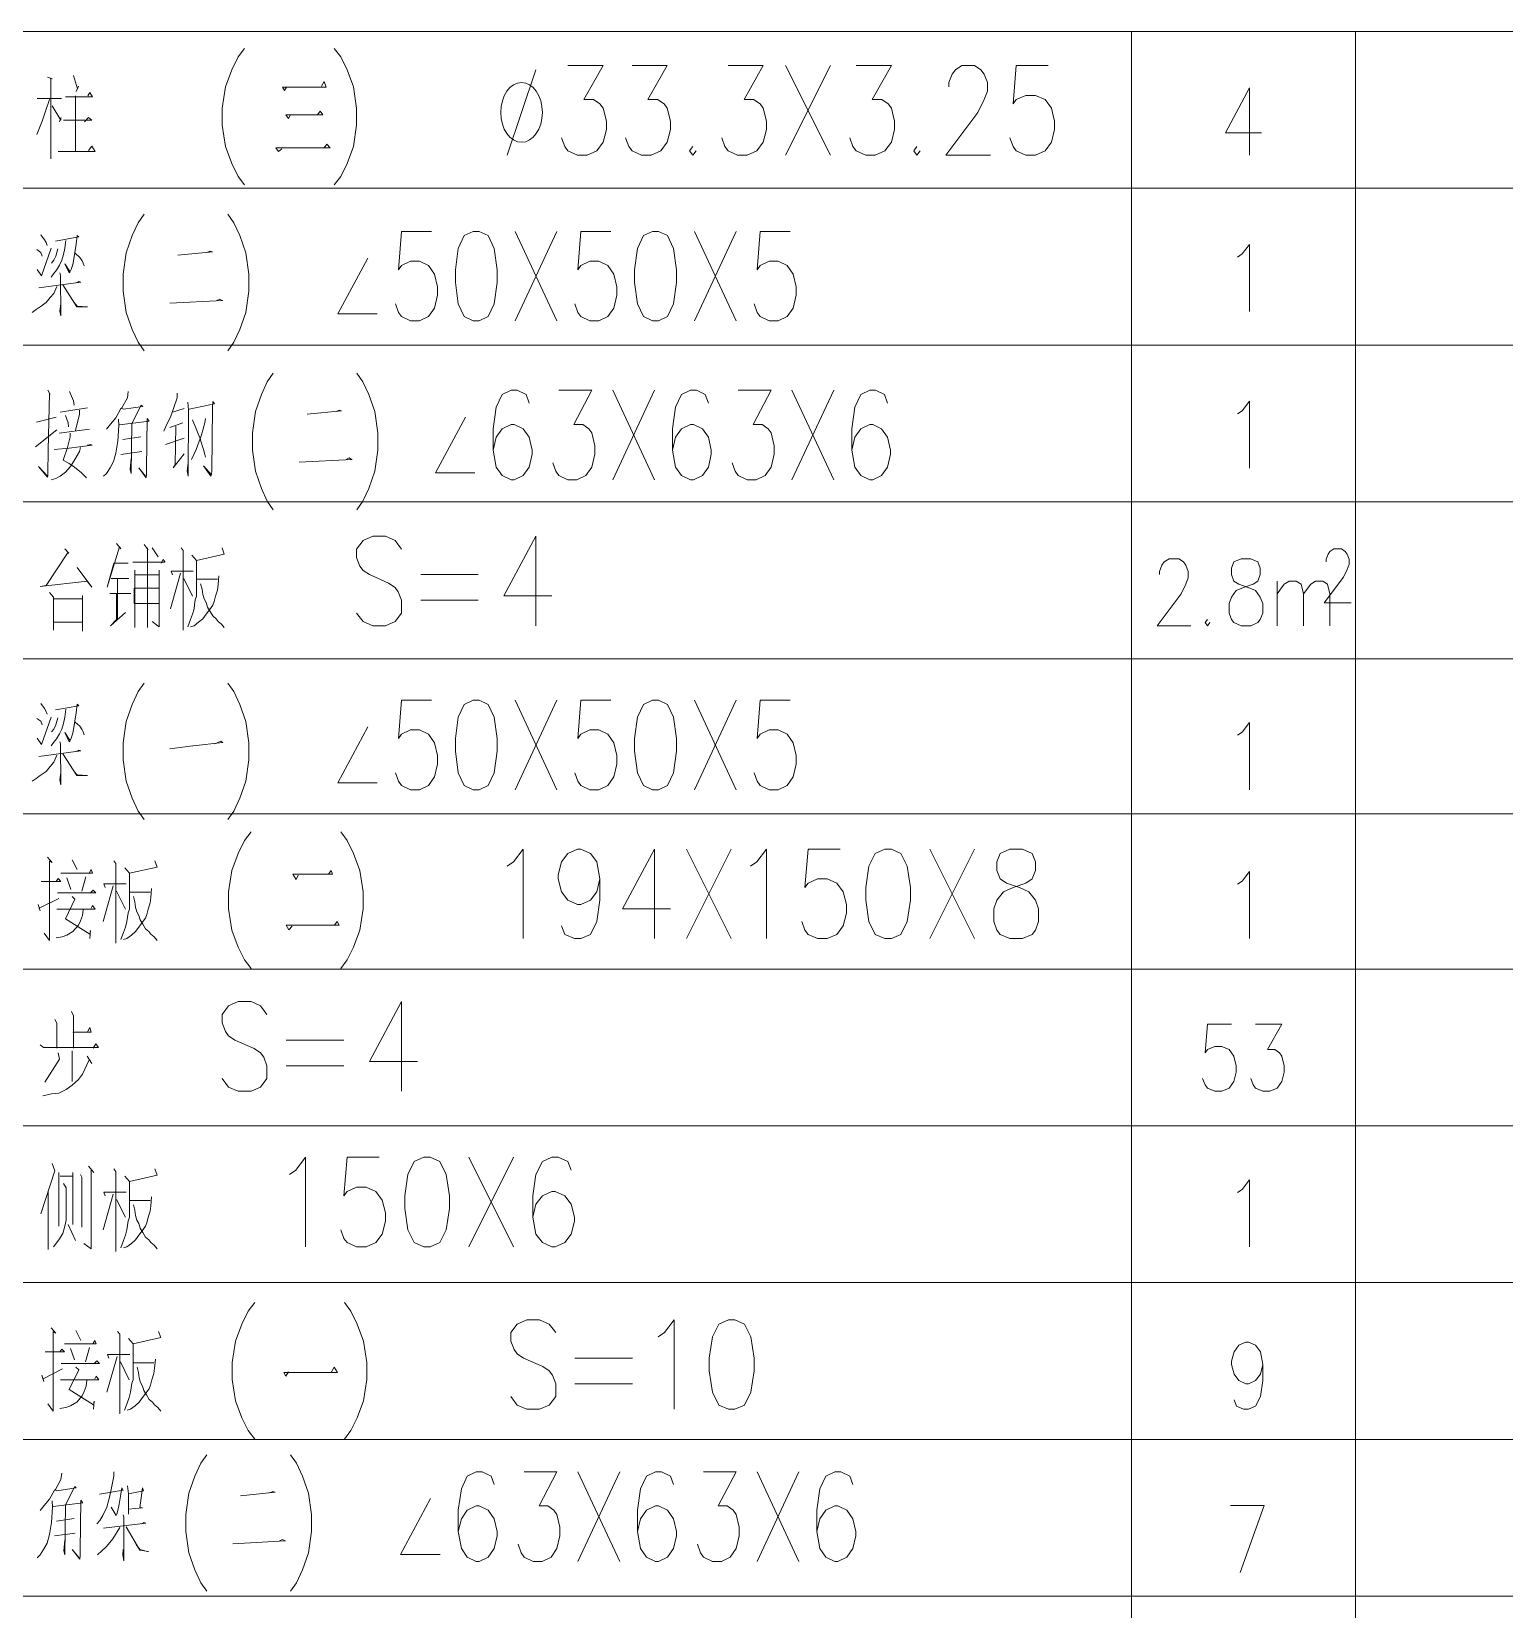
# Model space of a CAD drawing. Header units: millimetres. Extents: x 0 to 829, y 0 to 586.
# Drawn here: x 642.7 to 707.5, y 83.2 to 152.7 of the extents above; entities that cross this region are included whole.
import ezdxf

# ---------------------------------------------------------------- set-up
doc = ezdxf.new("R2010")
doc.units = ezdxf.units.MM

msp = doc.modelspace()

# ---------------------------------------------------------------- linework, layer by layer
at = {"color": 0, "lineweight": 0}
for points in [[(592.493806, 152.654), (769.958667, 152.654)], [(691.084611, 28.603222), (691.084611, 152.654)], [(700.94475, 28.603222), (700.94475, 152.654)], [(652.070917, 151.909639), (651.788694, 151.535694), (651.506472, 150.97125), (651.22425, 150.219833), (651.083139, 149.281444), (651.083139, 148.530028), (651.22425, 147.591639), (651.506472, 146.840222), (651.788694, 146.275778), (652.070917, 145.901833)], [(656.014972, 151.909639), (656.297194, 151.535694), (656.575889, 150.97125), (656.858111, 150.219833), (656.999222, 149.281444), (656.999222, 148.530028), (656.858111, 147.591639), (656.575889, 146.840222), (656.297194, 146.275778), (656.014972, 145.901833)], [(644.549694, 150.724306), (644.726083, 150.135167), (644.757833, 150.251583), (644.666111, 150.015222)], [(664.887333, 150.97125), (663.620861, 147.217694)], [(666.294917, 151.158222), (667.843611, 151.158222), (667.000472, 149.658917), (667.423806, 149.658917), (667.7025, 149.468417), (667.843611, 149.281444), (667.984722, 148.717), (667.984722, 148.343056), (667.843611, 147.778611), (667.564917, 147.404667), (667.141583, 147.217694), (666.71825, 147.217694), (666.294917, 147.404667), (666.153806, 147.591639), (666.012694, 147.969111)], [(669.113611, 151.158222), (670.662306, 151.158222), (669.815639, 149.658917), (670.238972, 149.658917), (670.521194, 149.468417), (670.662306, 149.281444), (670.803417, 148.717), (670.803417, 148.343056), (670.662306, 147.778611), (670.380083, 147.404667), (669.95675, 147.217694), (669.533417, 147.217694), (669.113611, 147.404667), (668.9725, 147.591639), (668.831389, 147.969111)], [(673.336361, 151.158222), (674.888583, 151.158222), (674.041917, 149.658917), (674.46525, 149.658917), (674.747472, 149.468417), (674.888583, 149.281444), (675.029694, 148.717), (675.029694, 148.343056), (674.888583, 147.778611), (674.606361, 147.404667), (674.183028, 147.217694), (673.759694, 147.217694), (673.336361, 147.404667), (673.198778, 147.591639), (673.057667, 147.969111)], [(675.872833, 147.217694), (677.844861, 151.158222)], [(675.872833, 151.158222), (677.844861, 147.217694)], [(678.970222, 151.158222), (680.522444, 151.158222), (679.675778, 149.658917), (680.099111, 149.658917), (680.381333, 149.468417), (680.522444, 149.281444), (680.663556, 148.717), (680.663556, 148.343056), (680.522444, 147.778611), (680.240222, 147.404667), (679.816889, 147.217694), (679.393556, 147.217694), (678.970222, 147.404667), (678.832639, 147.591639), (678.691528, 147.969111)], [(683.055389, 150.219833), (683.055389, 150.410333), (683.1965, 150.784278), (683.337611, 150.97125), (683.619833, 151.158222), (684.184278, 151.158222), (684.462972, 150.97125), (684.604083, 150.784278), (684.745194, 150.410333), (684.745194, 150.032861), (684.604083, 149.658917), (684.325389, 149.094472), (682.914278, 147.217694), (684.886306, 147.217694)], [(687.422778, 151.158222), (686.015194, 151.158222), (685.874083, 149.468417), (686.015194, 149.658917), (686.435, 149.845889), (686.858333, 149.845889), (687.281667, 149.658917), (687.563889, 149.281444), (687.705, 148.717), (687.705, 148.343056), (687.563889, 147.778611), (687.281667, 147.404667), (686.858333, 147.217694), (686.435, 147.217694), (686.015194, 147.404667), (685.874083, 147.591639), (685.732972, 147.969111)], [(643.396111, 150.646694), (643.60425, 150.569083), (643.544278, 150.607889), (643.544278, 147.058944), (643.544278, 149.70125), (642.951611, 149.70125), (644.017, 149.70125)], [(653.912417, 150.212778), (653.824222, 150.054028), (653.736028, 150.212778), (655.658667, 150.212778), (655.570472, 150.449139), (655.450528, 150.251583)], [(696.2775, 150.173972), (695.222694, 148.201944), (696.806667, 148.201944)], [(696.2775, 150.173972), (696.2775, 147.217694)], [(643.484306, 149.662444), (643.307917, 149.147389), (643.15975, 148.713472), (642.923389, 148.124333)], [(643.60425, 149.38375), (643.988778, 148.755806), (643.988778, 148.872222), (643.928806, 148.674667)], [(644.637889, 149.817667), (644.637889, 147.372917), (643.868833, 147.372917), (645.495139, 147.372917), (645.346972, 147.609278), (645.198806, 147.411722)], [(644.193389, 149.778861), (645.378722, 149.778861), (645.258778, 149.976417), (645.170583, 149.817667)], [(644.105194, 148.755806), (645.346972, 148.755806), (645.198806, 148.872222), (645.022417, 148.674667)], [(654.092333, 148.992167), (654.004139, 148.833417), (653.884194, 148.992167), (655.5105, 148.992167), (655.394083, 149.147389), (655.274139, 148.992167)], [(653.707806, 147.492861), (653.559639, 147.372917), (653.439694, 147.531667), (655.835056, 147.531667), (655.690417, 147.690417), (655.570472, 147.531667)], [(671.787667, 147.591639), (671.646556, 147.404667), (671.787667, 147.217694), (671.928778, 147.404667)], [(681.647806, 147.591639), (681.506694, 147.404667), (681.647806, 147.217694), (681.788917, 147.404667)], [(592.493806, 145.753667), (769.958667, 145.753667)], [(647.650611, 144.610667), (647.386028, 144.236722), (647.124972, 143.672278), (646.860389, 142.920861), (646.729861, 141.982472), (646.729861, 141.231056), (646.860389, 140.292667), (647.124972, 139.54125), (647.386028, 138.976806), (647.650611, 138.602861)], [(651.330083, 144.610667), (651.594667, 144.236722), (651.855722, 143.672278), (652.120306, 142.920861), (652.250833, 141.982472), (652.250833, 141.231056), (652.120306, 140.292667), (651.855722, 139.54125), (651.594667, 138.976806), (651.330083, 138.602861)], [(660.290639, 143.85925), (658.974778, 143.85925), (658.84425, 142.169444), (658.974778, 142.359944), (659.369889, 142.546917), (659.765, 142.546917), (660.160111, 142.359944), (660.421167, 141.982472), (660.555222, 141.418028), (660.555222, 141.044083), (660.421167, 140.479639), (660.160111, 140.105694), (659.765, 139.915194), (659.369889, 139.915194), (658.974778, 140.105694), (658.84425, 140.292667), (658.713722, 140.666611)], [(663.970111, 139.915194), (665.811611, 143.85925)], [(663.970111, 143.85925), (665.811611, 139.915194)], [(668.17875, 143.85925), (666.862889, 143.85925), (666.732361, 142.169444), (666.862889, 142.359944), (667.258, 142.546917), (667.653111, 142.546917), (668.048222, 142.359944), (668.309278, 141.982472), (668.439806, 141.418028), (668.439806, 141.044083), (668.309278, 140.479639), (668.048222, 140.105694), (667.653111, 139.915194), (667.258, 139.915194), (666.862889, 140.105694), (666.732361, 140.292667), (666.601833, 140.666611)], [(671.858222, 139.915194), (673.699722, 143.85925)], [(671.858222, 143.85925), (673.699722, 139.915194)], [(676.066861, 143.85925), (674.751, 143.85925), (674.620472, 142.169444), (674.751, 142.359944), (675.146111, 142.546917), (675.541222, 142.546917), (675.932806, 142.359944), (676.197389, 141.982472), (676.327917, 141.418028), (676.327917, 141.044083), (676.197389, 140.479639), (675.932806, 140.105694), (675.541222, 139.915194), (675.146111, 139.915194), (674.751, 140.105694), (674.620472, 140.292667), (674.486417, 140.666611)], [(642.948083, 142.183556), (643.142111, 141.904861), (643.554861, 143.114889)], [(643.099778, 143.704028), (643.272639, 143.488833), (643.339667, 143.365361), (643.382, 143.238361)], [(644.2075, 143.457083), (644.165167, 143.114889), (644.098139, 142.836194), (644.034639, 142.585722), (643.925278, 142.370528), (643.79475, 142.151806), (643.664222, 141.996583), (643.554861, 141.841361)], [(643.85825, 143.083139), (643.773583, 142.772694), (643.685389, 142.585722), (643.576028, 142.46225)], [(643.752417, 143.425333), (644.771944, 143.612306), (644.708444, 143.675806), (644.662583, 143.301861), (644.599083, 142.927917), (644.55675, 142.649222), (644.510889, 142.402278), (644.447389, 142.183556), (644.380361, 142.060083), (644.359194, 142.028333), (644.165167, 142.4305), (644.380361, 142.091833)], [(695.748333, 142.726833), (695.96, 142.867944), (696.2775, 143.28775), (696.2775, 140.331472)], [(642.926917, 143.054917), (643.099778, 142.927917), (643.163278, 142.772694)], [(644.62025, 142.899694), (644.817806, 142.712722), (644.923639, 142.5575), (644.9695, 142.46225), (645.011833, 142.338778)], [(649.135806, 142.804444), (650.656278, 142.959667), (650.546917, 142.991417), (650.416389, 142.927917)], [(657.496639, 142.680972), (656.170194, 140.229167), (657.909389, 140.229167)], [(643.946444, 142.028333), (643.967611, 141.936611), (643.988778, 140.133917), (643.946444, 140.352639), (643.988778, 140.663083)], [(643.815917, 141.439194), (643.685389, 141.12875), (643.512528, 140.941778), (643.339667, 140.723056), (643.078611, 140.539611), (642.902222, 140.412611), (642.729361, 140.289139)], [(643.011583, 141.375694), (644.860139, 141.626167), (644.771944, 141.654389), (644.662583, 141.594417)], [(644.076972, 141.499167), (644.687278, 140.539611), (645.163528, 140.539611), (644.708444, 140.567833), (644.577917, 140.723056)], [(648.786556, 140.694833), (651.111361, 140.818306)], [(650.850306, 140.818306), (650.980833, 140.878278), (651.090194, 140.818306)], [(592.493806, 138.853333), (769.958667, 138.853333)], [(653.333861, 137.618611), (653.069278, 137.241139), (652.808222, 136.676694), (652.543639, 135.925278), (652.413111, 134.986889), (652.413111, 134.235472), (652.543639, 133.297083), (652.808222, 132.545667), (653.069278, 131.98475), (653.333861, 131.607278)], [(657.013333, 137.618611), (657.277917, 137.241139), (657.538972, 136.676694), (657.803556, 135.925278), (657.934083, 134.986889), (657.934083, 134.235472), (657.803556, 133.297083), (657.538972, 132.545667), (657.277917, 131.98475), (657.013333, 131.607278)], [(643.41375, 136.867194), (643.523111, 136.680222), (643.480778, 136.740194), (643.434917, 134.224889), (643.41375, 133.201833), (643.41375, 133.106583), (643.392583, 133.046611), (643.001, 133.512278), (643.392583, 133.078361)], [(664.583944, 136.30275), (664.453417, 136.676694), (664.058306, 136.867194), (663.793722, 136.867194), (663.398611, 136.676694), (663.137556, 136.115778), (663.007028, 135.173861), (663.007028, 134.235472), (663.137556, 133.484056), (663.398611, 133.110111), (663.793722, 132.923139), (663.927778, 132.923139), (664.319361, 133.110111), (664.583944, 133.484056), (664.714472, 134.0485), (664.714472, 134.235472), (664.583944, 134.799917), (664.319361, 135.173861), (663.927778, 135.364361), (663.793722, 135.364361), (663.398611, 135.173861), (663.137556, 134.799917), (663.007028, 134.235472)], [(665.896278, 136.867194), (667.342667, 136.867194), (666.555972, 135.364361), (666.951083, 135.364361), (667.212139, 135.173861), (667.342667, 134.986889), (667.476722, 134.425972), (667.476722, 134.0485), (667.342667, 133.484056), (667.081611, 133.110111), (666.6865, 132.923139), (666.291389, 132.923139), (665.896278, 133.110111), (665.76575, 133.297083), (665.635222, 133.674556)], [(668.263417, 132.923139), (670.104917, 136.867194)], [(668.263417, 136.867194), (670.104917, 132.923139)], [(672.472056, 136.30275), (672.338, 136.676694), (671.946417, 136.867194), (671.681833, 136.867194), (671.286722, 136.676694), (671.025667, 136.115778), (670.891611, 135.173861), (670.891611, 134.235472), (671.025667, 133.484056), (671.286722, 133.110111), (671.681833, 132.923139), (671.812361, 132.923139), (672.207472, 133.110111), (672.472056, 133.484056), (672.602583, 134.0485), (672.602583, 134.235472), (672.472056, 134.799917), (672.207472, 135.173861), (671.812361, 135.364361), (671.681833, 135.364361), (671.286722, 135.173861), (671.025667, 134.799917), (670.891611, 134.235472)], [(673.784389, 136.867194), (675.230778, 136.867194), (674.444083, 135.364361), (674.835667, 135.364361), (675.10025, 135.173861), (675.230778, 134.986889), (675.361306, 134.425972), (675.361306, 134.0485), (675.230778, 133.484056), (674.969722, 133.110111), (674.574611, 132.923139), (674.1795, 132.923139), (673.784389, 133.110111), (673.653861, 133.297083), (673.523333, 133.674556)], [(676.151528, 132.923139), (677.993028, 136.867194)], [(676.151528, 136.867194), (677.993028, 132.923139)], [(680.356639, 136.30275), (680.226111, 136.676694), (679.831, 136.867194), (679.569944, 136.867194), (679.174833, 136.676694), (678.913778, 136.115778), (678.779722, 135.173861), (678.779722, 134.235472), (678.913778, 133.484056), (679.174833, 133.110111), (679.569944, 132.923139), (679.700472, 132.923139), (680.095583, 133.110111), (680.356639, 133.484056), (680.490694, 134.0485), (680.490694, 134.235472), (680.356639, 134.799917), (680.095583, 135.173861), (679.700472, 135.364361), (679.569944, 135.364361), (679.174833, 135.173861), (678.913778, 134.799917), (678.779722, 134.235472)], [(644.369778, 136.803694), (644.542639, 136.401528), (644.567333, 136.214556)], [(646.955639, 136.803694), (646.913306, 136.525), (646.673417, 136.091083), (646.631083, 136.059333), (646.412361, 135.653639), (646.176, 135.374944), (645.999611, 135.156222)], [(646.673417, 136.059333), (646.740444, 136.027583), (647.587111, 136.151056), (647.523611, 136.214556), (647.110861, 135.406694), (647.086167, 133.201833), (647.043833, 133.388806), (647.086167, 133.854472)], [(649.107583, 136.740194), (649.107583, 136.525), (648.804194, 135.685389), (648.6525, 135.374944), (648.521972, 135.0645)], [(649.566194, 136.338028), (649.608528, 135.995833), (649.587361, 133.078361), (649.545028, 133.325306), (649.587361, 133.6675)], [(649.629694, 136.027583), (650.740944, 136.274528), (650.673917, 136.369778), (650.65275, 136.091083), (650.631583, 133.325306), (650.610417, 133.170083), (650.585722, 133.078361), (650.261167, 133.544028), (650.610417, 133.138333)], [(695.748333, 135.822972), (695.96, 135.964083), (696.2775, 136.387417), (696.2775, 133.431139)], [(642.912806, 135.466667), (643.784167, 135.685389)], [(643.957028, 135.904111), (645.152944, 136.091083)], [(644.196917, 135.748889), (644.306278, 135.438444), (644.327444, 135.251472)], [(644.803694, 135.995833), (644.803694, 135.808861), (644.630833, 135.09625)], [(646.521722, 135.593667), (646.542889, 135.311444), (646.500556, 134.630583), (646.412361, 134.101417), (646.306528, 133.731), (646.151306, 133.448778), (645.999611, 133.201833), (645.869083, 133.078361)], [(646.564056, 135.343194), (647.869333, 135.498417), (647.784667, 135.621889), (647.759972, 133.420556), (647.759972, 133.170083), (647.738806, 133.014861), (647.41425, 133.448778), (647.717639, 133.078361)], [(649.347472, 135.438444), (648.783028, 135.219722)], [(648.892389, 135.904111), (649.4145, 136.059333)], [(650.349361, 135.621889), (650.324667, 135.438444), (650.172972, 134.909278), (649.936611, 134.256639), (649.739056, 133.822722)], [(649.781389, 135.561917), (650.130639, 134.690556), (650.130639, 134.662333), (650.261167, 134.256639), (650.324667, 134.041444), (650.349361, 133.914444)], [(654.819056, 135.808861), (656.339528, 135.964083), (656.230167, 135.995833), (656.099639, 135.935861)], [(661.789944, 135.685389), (660.4635, 133.233583), (662.202694, 133.233583)], [(642.870472, 134.380111), (643.805333, 135.128)], [(643.914694, 134.972778), (645.241139, 135.156222)], [(644.390944, 134.972778), (644.390944, 134.817556), (644.285111, 134.351889), (644.087556, 133.790972), (644.348611, 133.63575), (644.5885, 133.480528), (644.891889, 133.233583), (645.110611, 133.014861)], [(647.498917, 134.817556), (646.719278, 134.690556)], [(649.4145, 134.754056), (648.589, 134.475361)], [(649.044083, 135.283222), (649.022917, 133.575778), (648.934722, 133.448778), (649.4145, 134.069667)], [(644.849556, 134.351889), (644.803694, 134.164917), (644.609667, 133.822722), (644.412111, 133.512278), (644.196917, 133.265333), (643.957028, 133.078361), (643.763, 132.983111), (643.565444, 132.923139)], [(643.695972, 134.256639), (644.348611, 134.320139), (644.803694, 134.380111), (645.371667, 134.443611), (645.304639, 134.475361), (645.152944, 134.443611)], [(646.631083, 134.041444), (647.544778, 134.164917)], [(654.469806, 133.69925), (656.798139, 133.822722)], [(656.537083, 133.822722), (656.667611, 133.886222), (656.773444, 133.822722)], [(592.493806, 131.953), (769.958667, 131.953)], [(644.165167, 129.885722), (644.341556, 129.688167), (644.281583, 129.688167), (643.336139, 128.27), (643.071556, 128.231194), (645.142361, 128.467556), (645.346972, 128.192389), (644.697861, 129.060222)], [(646.440583, 130.122083), (646.6205, 129.885722), (646.560528, 129.966861), (646.027833, 128.192389), (646.324167, 129.25425), (646.945056, 129.25425)], [(647.153194, 129.296583), (648.543139, 129.296583), (647.802306, 129.296583), (647.802306, 129.924528), (647.802306, 126.417917), (647.802306, 128.742722), (647.241389, 128.742722), (647.241389, 128.940278), (647.241389, 126.417917), (647.241389, 128.11125), (647.241389, 128.703917), (647.241389, 128.781528), (647.241389, 128.742722), (647.241389, 128.781528), (647.241389, 128.703917)], [(647.654139, 130.083278), (647.834056, 129.846917)], [(648.010444, 129.924528), (648.275028, 129.532944)], [(649.280444, 129.924528), (649.372167, 129.808111), (649.372167, 126.297972)], [(651.086667, 129.924528), (651.174861, 129.649361), (649.961306, 129.374194), (649.756694, 129.610556)], [(658.97125, 129.875139), (658.689028, 130.252611), (658.269222, 130.439583), (657.704778, 130.439583), (657.281444, 130.252611), (656.999222, 129.875139), (656.999222, 129.501194), (657.140333, 129.123722), (657.281444, 128.93675), (657.563667, 128.749778), (658.406806, 128.372306), (658.689028, 128.185333), (658.830139, 127.998361), (658.97125, 127.620889), (658.97125, 127.059972), (658.689028, 126.6825), (658.269222, 126.495528), (657.704778, 126.495528), (657.281444, 126.6825), (656.999222, 127.059972)], [(664.887333, 130.439583), (663.47975, 127.811389), (665.592889, 127.811389)], [(664.887333, 130.439583), (664.887333, 126.495528)], [(699.646528, 129.314222), (699.646528, 129.427111), (699.731194, 129.652889), (699.815861, 129.765778), (699.985194, 129.878667), (700.323861, 129.878667), (700.493194, 129.765778), (700.577861, 129.652889), (700.662528, 129.427111), (700.662528, 129.204861), (700.577861, 128.979083), (700.408528, 128.640417), (699.561861, 127.511528), (700.747194, 127.511528)], [(648.394972, 129.25425), (648.483167, 129.413), (648.571361, 129.296583)], [(649.961306, 129.374194), (649.961306, 127.797278), (649.901333, 127.638528), (649.873111, 127.440972), (649.844889, 127.243417), (649.784917, 127.007056), (649.696722, 126.770694), (649.576778, 126.456722)], [(692.315806, 128.749778), (692.315806, 128.890889), (692.421639, 129.169583), (692.527472, 129.310694), (692.739139, 129.451806), (693.162472, 129.451806), (693.374139, 129.310694), (693.479972, 129.169583), (693.585806, 128.890889), (693.585806, 128.608667), (693.479972, 128.326444), (693.268306, 127.903111), (692.209972, 126.495528), (693.691639, 126.495528)], [(646.204222, 128.583972), (646.973278, 128.583972), (646.472333, 128.583972), (646.472333, 126.770694), (646.472333, 127.913694), (646.147778, 127.913694), (647.065, 127.913694), (646.440583, 127.913694), (646.440583, 126.770694), (646.176, 126.495528), (646.825111, 127.088194)], [(647.774083, 128.742722), (648.306778, 128.742722), (648.306778, 128.940278), (648.306778, 126.456722), (648.306778, 128.150056), (647.209639, 128.150056), (647.209639, 127.479778), (648.306778, 127.479778), (647.774083, 127.479778), (648.306778, 127.479778), (648.306778, 126.456722), (648.010444, 126.693083)], [(649.252222, 128.820333), (648.807722, 127.243417)], [(648.895917, 128.742722), (648.839472, 128.901472), (649.813139, 128.901472)], [(649.400389, 128.583972), (649.784917, 127.797278)], [(650.9385, 128.703917), (650.90675, 128.308806), (650.878528, 128.072444), (650.790333, 127.797278), (650.730361, 127.560917), (650.670389, 127.402167), (650.522222, 127.204611), (650.377583, 127.007056), (650.229417, 126.8095), (650.0495, 126.654278), (649.844889, 126.495528), (649.696722, 126.456722)], [(649.961306, 128.545167), (650.878528, 128.545167)], [(659.817917, 128.749778), (662.350861, 128.749778)], [(643.484306, 127.956028), (643.660694, 127.758472), (643.660694, 126.297972), (643.660694, 126.654278), (644.934222, 126.654278), (644.934222, 126.259167), (644.934222, 127.836083), (644.934222, 127.677333), (643.692444, 127.677333)], [(650.137694, 128.347611), (650.197667, 128.11125), (650.229417, 127.874889), (650.285861, 127.677333), (650.377583, 127.522111), (650.434028, 127.324556), (650.553972, 127.127), (650.670389, 126.929444), (650.818556, 126.8095), (650.90675, 126.693083), (651.054917, 126.573139), (651.174861, 126.417917)], [(697.494583, 126.495528), (697.494583, 128.467556)], [(697.494583, 127.903111), (697.808556, 128.326444), (698.020222, 128.467556), (698.337722, 128.467556), (698.549389, 128.326444), (698.655222, 127.903111), (698.655222, 126.495528)], [(698.655222, 127.903111), (698.972722, 128.326444), (699.184389, 128.467556), (699.498361, 128.467556), (699.710028, 128.326444), (699.815861, 127.903111), (699.815861, 126.495528)], [(659.817917, 127.620889), (662.350861, 127.620889)], [(694.428944, 126.77775), (694.323111, 126.636639), (694.428944, 126.495528), (694.534778, 126.636639)], [(592.493806, 125.049139), (769.958667, 125.049139)], [(647.650611, 123.976694), (647.386028, 123.60275), (647.124972, 123.038306), (646.860389, 122.286889), (646.729861, 121.3485), (646.729861, 120.597083), (646.860389, 119.658694), (647.124972, 118.907278), (647.386028, 118.342833), (647.650611, 117.968889)], [(651.330083, 123.976694), (651.594667, 123.60275), (651.855722, 123.038306), (652.120306, 122.286889), (652.250833, 121.3485), (652.250833, 120.597083), (652.120306, 119.658694), (651.855722, 118.907278), (651.594667, 118.342833), (651.330083, 117.968889)], [(643.099778, 123.070056), (643.272639, 122.854861), (643.339667, 122.727861), (643.382, 122.604389)], [(643.752417, 122.791361), (644.771944, 122.978333), (644.708444, 123.041833), (644.662583, 122.667889), (644.599083, 122.293944), (644.55675, 122.01525), (644.510889, 121.768306), (644.447389, 121.549583), (644.380361, 121.426111), (644.359194, 121.394361), (644.165167, 121.796528), (644.380361, 121.457861)], [(660.290639, 123.225278), (658.974778, 123.225278), (658.84425, 121.535472), (658.974778, 121.722444), (659.369889, 121.912944), (659.765, 121.912944), (660.160111, 121.722444), (660.421167, 121.3485), (660.555222, 120.784056), (660.555222, 120.410111), (660.421167, 119.845667), (660.160111, 119.471722), (659.765, 119.281222), (659.369889, 119.281222), (658.974778, 119.471722), (658.84425, 119.658694), (658.713722, 120.032639)], [(663.970111, 119.281222), (665.811611, 123.225278)], [(663.970111, 123.225278), (665.811611, 119.281222)], [(668.17875, 123.225278), (666.862889, 123.225278), (666.732361, 121.535472), (666.862889, 121.722444), (667.258, 121.912944), (667.653111, 121.912944), (668.048222, 121.722444), (668.309278, 121.3485), (668.439806, 120.784056), (668.439806, 120.410111), (668.309278, 119.845667), (668.048222, 119.471722), (667.653111, 119.281222), (667.258, 119.281222), (666.862889, 119.471722), (666.732361, 119.658694), (666.601833, 120.032639)], [(671.858222, 119.281222), (673.699722, 123.225278)], [(671.858222, 123.225278), (673.699722, 119.281222)], [(676.066861, 123.225278), (674.751, 123.225278), (674.620472, 121.535472), (674.751, 121.722444), (675.146111, 121.912944), (675.541222, 121.912944), (675.932806, 121.722444), (676.197389, 121.3485), (676.327917, 120.784056), (676.327917, 120.410111), (676.197389, 119.845667), (675.932806, 119.471722), (675.541222, 119.281222), (675.146111, 119.281222), (674.751, 119.471722), (674.620472, 119.658694), (674.486417, 120.032639)], [(642.926917, 122.417417), (643.099778, 122.293944), (643.163278, 122.138722)], [(642.948083, 121.549583), (643.142111, 121.270889), (643.554861, 122.480917)], [(644.2075, 122.823111), (644.165167, 122.480917), (644.098139, 122.202222), (644.034639, 121.95175), (643.925278, 121.736556), (643.79475, 121.517833), (643.664222, 121.362611), (643.554861, 121.207389)], [(643.85825, 122.449167), (643.773583, 122.138722), (643.685389, 121.95175), (643.576028, 121.828278)], [(644.62025, 122.262194), (644.817806, 122.07875), (644.923639, 121.923528), (644.9695, 121.828278), (645.011833, 121.704806)], [(695.748333, 121.676583), (695.96, 121.817694), (696.2775, 122.241028), (696.2775, 119.281222)], [(657.496639, 122.047), (656.170194, 119.591667), (657.909389, 119.591667)], [(643.011583, 120.741722), (644.860139, 120.992194), (644.771944, 121.020417), (644.662583, 120.960444)], [(643.946444, 121.394361), (643.967611, 121.302639), (643.988778, 119.499944), (643.946444, 119.718667), (643.988778, 120.029111)], [(644.076972, 120.865194), (644.687278, 119.902111), (645.163528, 119.902111), (644.708444, 119.933861), (644.577917, 120.089083)], [(648.786556, 121.083917), (649.788444, 121.207389), (649.809611, 121.207389), (651.111361, 121.362611), (651.026694, 121.426111), (650.765639, 121.302639)], [(643.815917, 120.805222), (643.685389, 120.494778), (643.512528, 120.307806), (643.339667, 120.089083), (643.078611, 119.902111), (642.902222, 119.778639), (642.729361, 119.655167)], [(592.493806, 118.219361), (769.958667, 118.219361)], [(652.353139, 117.422083), (652.070917, 117.044611), (651.788694, 116.480167), (651.506472, 115.732278), (651.365361, 114.790361), (651.365361, 114.038944), (651.506472, 113.100556), (651.788694, 112.349139), (652.070917, 111.788222), (652.353139, 111.41075)], [(656.297194, 117.422083), (656.575889, 117.044611), (656.858111, 116.480167), (657.140333, 115.732278), (657.281444, 114.790361), (657.281444, 114.038944), (657.140333, 113.100556), (656.858111, 112.349139), (656.575889, 111.788222), (656.297194, 111.41075)], [(643.396111, 116.314361), (643.60425, 116.078), (643.484306, 116.155611), (643.484306, 112.645472), (643.247944, 112.962972)], [(644.489722, 116.197944), (644.697861, 115.764028)], [(646.324167, 116.155611), (646.412361, 116.039194), (646.412361, 112.529056)], [(648.126861, 116.155611), (648.218583, 115.880444), (647.005028, 115.605278), (646.796889, 115.841639)], [(663.620861, 115.91925), (663.903083, 116.106222), (664.322889, 116.670667), (664.322889, 112.726611)], [(667.7025, 115.354806), (667.564917, 114.790361), (667.282694, 114.416417), (666.859361, 114.229444), (666.71825, 114.229444), (666.294917, 114.416417), (666.012694, 114.790361), (665.871583, 115.354806), (665.871583, 115.541778), (666.012694, 116.106222), (666.294917, 116.480167), (666.71825, 116.670667), (666.859361, 116.670667), (667.282694, 116.480167), (667.564917, 116.106222), (667.7025, 115.354806), (667.7025, 114.416417), (667.564917, 113.478028), (667.282694, 112.913583), (666.859361, 112.726611), (666.577139, 112.726611), (666.153806, 112.913583), (666.012694, 113.291056)], [(670.097861, 116.670667), (668.690278, 114.038944), (670.803417, 114.038944)], [(670.097861, 116.670667), (670.097861, 112.726611)], [(671.505444, 112.726611), (673.477472, 116.670667)], [(671.505444, 116.670667), (673.477472, 112.726611)], [(674.324139, 115.91925), (674.606361, 116.106222), (675.029694, 116.670667), (675.029694, 112.726611)], [(678.268194, 116.670667), (676.860611, 116.670667), (676.7195, 114.980861), (676.860611, 115.167833), (677.280417, 115.354806), (677.70375, 115.354806), (678.127083, 115.167833), (678.409306, 114.790361), (678.550417, 114.229444), (678.550417, 113.851972), (678.409306, 113.291056), (678.127083, 112.913583), (677.70375, 112.726611), (677.280417, 112.726611), (676.860611, 112.913583), (676.7195, 113.100556), (676.578389, 113.478028)], [(682.21225, 112.726611), (684.184278, 116.670667)], [(682.21225, 116.670667), (684.184278, 112.726611)], [(643.128, 115.248972), (643.988778, 115.248972), (643.868833, 115.368917), (643.780639, 115.248972)], [(643.988778, 115.605278), (645.378722, 115.605278), (645.31875, 115.764028), (645.230556, 115.605278)], [(644.253361, 115.407722), (644.42975, 114.896194)], [(645.082389, 115.446528), (644.906, 114.815056)], [(647.005028, 115.605278), (647.005028, 114.028361), (646.945056, 113.869611), (646.916833, 113.672056), (646.885083, 113.4745), (646.825111, 113.238139), (646.736917, 113.001778), (646.6205, 112.687806)], [(654.431, 115.527667), (654.342806, 115.330111), (654.194639, 115.566472), (655.940889, 115.566472), (655.880917, 115.721694), (655.7645, 115.566472)], [(695.748333, 115.121972), (695.96, 115.259556), (696.2775, 115.682889), (696.2775, 112.726611)], [(643.840611, 114.737444), (645.526889, 114.737444), (645.406944, 114.853861), (645.287, 114.737444)], [(646.295944, 115.051417), (645.851444, 113.4745)], [(645.939639, 114.973806), (645.879667, 115.132556), (646.856861, 115.132556)], [(646.440583, 114.815056), (646.825111, 114.028361)], [(647.978694, 114.935), (647.950472, 114.539889), (647.92225, 114.303528), (647.834056, 114.028361), (647.774083, 113.792), (647.714111, 113.63325), (647.565944, 113.435694), (647.417778, 113.238139), (647.269611, 113.040583), (647.093222, 112.885361), (646.885083, 112.726611), (646.736917, 112.687806)], [(647.005028, 114.77625), (647.92225, 114.77625)], [(642.983361, 114.225917), (643.071556, 113.947222), (643.039806, 114.067167), (643.897056, 114.501083)], [(644.962444, 113.989556), (644.934222, 113.749667), (644.846028, 113.513306), (644.757833, 113.31575), (644.521472, 113.040583), (644.253361, 112.885361), (644.045222, 112.804222), (643.780639, 112.765417)], [(643.808861, 114.028361), (645.495139, 114.028361), (645.378722, 114.183583), (645.31875, 114.067167)], [(644.489722, 114.578694), (644.609667, 114.462278), (644.193389, 113.594444), (645.258778, 112.924167), (645.287, 113.079389), (645.258778, 112.726611)], [(647.181417, 114.578694), (647.241389, 114.342333), (647.269611, 114.105972), (647.329583, 113.908417), (647.417778, 113.749667), (647.47775, 113.555639), (647.594167, 113.358083), (647.714111, 113.160528), (647.862278, 113.040583), (647.950472, 112.924167), (648.098639, 112.804222), (648.218583, 112.645472)], [(654.166417, 113.276944), (654.01825, 113.121722), (653.898306, 113.31575), (656.237222, 113.31575), (656.149028, 113.4745), (656.029083, 113.31575)], [(592.493806, 111.389583), (769.958667, 111.389583)], [(653.055167, 109.389333), (652.772944, 109.766806), (652.353139, 109.953778), (651.788694, 109.953778), (651.365361, 109.766806), (651.083139, 109.389333), (651.083139, 109.015389), (651.22425, 108.637917), (651.365361, 108.450944), (651.647583, 108.263972), (652.49425, 107.8865), (652.772944, 107.699528), (652.914056, 107.512556), (653.055167, 107.135083), (653.055167, 106.574167), (652.772944, 106.196694), (652.353139, 106.009722), (651.788694, 106.009722), (651.365361, 106.196694), (651.083139, 106.574167)], [(658.97125, 109.953778), (657.563667, 107.325583), (659.676806, 107.325583)], [(658.97125, 109.953778), (658.97125, 106.009722)], [(643.720667, 109.163556), (643.808861, 109.008333), (643.808861, 107.904139)], [(644.4615, 109.519861), (644.549694, 109.322306), (644.549694, 107.904139)], [(644.521472, 108.613222), (645.31875, 108.613222), (645.258778, 108.810778), (645.170583, 108.652028), (645.170583, 108.613222)], [(695.487278, 108.966), (694.428944, 108.966), (694.323111, 107.699528), (694.428944, 107.840639), (694.746444, 107.98175), (695.063944, 107.98175), (695.381444, 107.840639), (695.593111, 107.558417), (695.695417, 107.135083), (695.695417, 106.856389), (695.593111, 106.433056), (695.381444, 106.150833), (695.063944, 106.009722), (694.746444, 106.009722), (694.428944, 106.150833), (694.323111, 106.291944), (694.217278, 106.574167)], [(696.542083, 108.966), (697.702722, 108.966), (697.07125, 107.840639), (697.38875, 107.840639), (697.596889, 107.699528), (697.702722, 107.558417), (697.808556, 107.135083), (697.808556, 106.856389), (697.702722, 106.433056), (697.494583, 106.150833), (697.177083, 106.009722), (696.859583, 106.009722), (696.542083, 106.150833), (696.43625, 106.291944), (696.330417, 106.574167)], [(643.071556, 108.059361), (643.219722, 107.942944), (645.643306, 107.942944), (645.526889, 108.098167), (645.406944, 107.904139)], [(643.868833, 107.706583), (643.928806, 107.427889), (643.276167, 106.404833)], [(644.489722, 107.784194), (644.489722, 106.443639)], [(653.901833, 108.263972), (656.438306, 108.263972)], [(645.230556, 107.389083), (644.934222, 106.757611), (644.757833, 106.52125), (644.489722, 106.284889), (644.225139, 106.087333), (643.897056, 105.932111), (643.5725, 105.889778), (643.187972, 105.812167)], [(645.142361, 107.547833), (645.346972, 107.233861)], [(653.901833, 107.135083), (656.438306, 107.135083)], [(592.493806, 104.48925), (769.958667, 104.48925)], [(643.60425, 102.824139), (643.720667, 102.510167), (643.099778, 100.61575)], [(654.042944, 102.351417), (654.325167, 102.538389), (654.744972, 103.102833), (654.744972, 99.158778)], [(657.987, 103.102833), (656.575889, 103.102833), (656.438306, 101.4095), (656.575889, 101.6), (656.999222, 101.786972), (657.422556, 101.786972), (657.845889, 101.6), (658.128111, 101.222528), (658.269222, 100.661611), (658.269222, 100.284139), (658.128111, 99.719694), (657.845889, 99.34575), (657.422556, 99.158778), (656.999222, 99.158778), (656.575889, 99.34575), (656.438306, 99.532722), (656.297194, 99.910194)], [(661.931056, 99.158778), (663.903083, 103.102833)], [(661.931056, 103.102833), (663.903083, 99.158778)], [(666.436028, 102.538389), (666.294917, 102.912333), (665.871583, 103.102833), (665.592889, 103.102833), (665.169556, 102.912333), (664.887333, 102.351417), (664.746222, 101.4095), (664.746222, 100.471111), (664.887333, 99.719694), (665.169556, 99.34575), (665.592889, 99.158778), (665.734, 99.158778), (666.153806, 99.34575), (666.436028, 99.719694), (666.577139, 100.284139), (666.577139, 100.471111), (666.436028, 101.035556), (666.153806, 101.4095), (665.734, 101.6), (665.592889, 101.6), (665.169556, 101.4095), (664.887333, 101.035556), (664.746222, 100.471111)], [(643.897056, 102.429028), (643.897056, 100.065417)], [(643.957028, 102.273806), (644.521472, 102.273806)], [(644.521472, 102.429028), (644.521472, 100.143028)], [(644.846028, 102.351417), (644.906, 102.235), (644.906, 100.026611)], [(645.31875, 102.548972), (645.31875, 99.077639), (644.994194, 99.314)], [(645.198806, 102.707722), (645.435167, 102.429028)], [(646.324167, 102.587778), (646.412361, 102.471361), (646.412361, 98.961222)], [(648.126861, 102.587778), (648.218583, 102.312611), (647.005028, 102.037444), (646.796889, 102.273806)], [(695.748333, 101.550611), (695.96, 101.691722), (696.2775, 102.115056), (696.2775, 99.158778)], [(643.424333, 101.603528), (643.424333, 99.038833)], [(644.105194, 101.956306), (644.225139, 101.75875), (644.225139, 100.340583), (644.165167, 100.065417), (644.076972, 99.747917), (643.897056, 99.47275), (643.660694, 99.158778)], [(646.295944, 101.483583), (645.851444, 99.906667)], [(645.939639, 101.405972), (645.879667, 101.564722), (646.856861, 101.564722)], [(647.005028, 102.037444), (647.005028, 100.460528), (646.945056, 100.301778), (646.916833, 100.104222), (646.885083, 99.906667), (646.825111, 99.670306), (646.736917, 99.433944), (646.6205, 99.116444)], [(646.440583, 101.247222), (646.825111, 100.460528)], [(647.978694, 101.367167), (647.950472, 100.972056), (647.92225, 100.735694), (647.834056, 100.460528), (647.774083, 100.220639), (647.714111, 100.065417), (647.565944, 99.867861), (647.417778, 99.670306), (647.269611, 99.47275), (647.093222, 99.314), (646.885083, 99.158778), (646.736917, 99.116444)], [(647.005028, 101.208417), (647.92225, 101.208417)], [(647.181417, 101.010861), (647.241389, 100.7745), (647.269611, 100.538139), (647.329583, 100.340583), (647.417778, 100.181833), (647.47775, 99.984278), (647.594167, 99.79025), (647.714111, 99.592694), (647.862278, 99.47275), (647.950472, 99.356333), (648.098639, 99.236389), (648.218583, 99.077639)], [(644.313333, 100.143028), (644.637889, 99.433944)], [(592.493806, 97.588917), (769.958667, 97.588917)], [(652.515417, 96.706972), (652.233194, 96.3295), (651.950972, 95.765056), (651.66875, 95.013639), (651.527639, 94.07525), (651.527639, 93.323833), (651.66875, 92.385444), (651.950972, 91.634028), (652.233194, 91.073111), (652.515417, 90.695639)], [(656.459472, 96.706972), (656.741694, 96.3295), (657.020389, 95.765056), (657.302611, 95.013639), (657.443722, 94.07525), (657.443722, 93.323833), (657.302611, 92.385444), (657.020389, 91.634028), (656.741694, 91.073111), (656.459472, 90.695639)], [(665.755167, 95.391111), (665.472944, 95.765056), (665.049611, 95.955556), (664.485167, 95.955556), (664.065361, 95.765056), (663.783139, 95.391111), (663.783139, 95.013639), (663.92425, 94.639694), (664.065361, 94.452722), (664.344056, 94.262222), (665.190722, 93.888278), (665.472944, 93.701306), (665.614056, 93.514333), (665.755167, 93.136861), (665.755167, 92.572417), (665.472944, 92.198472), (665.049611, 92.0115), (664.485167, 92.0115), (664.065361, 92.198472), (663.783139, 92.572417)], [(670.260139, 95.204139), (670.542361, 95.391111), (670.965694, 95.955556), (670.965694, 92.0115)], [(643.558389, 95.59925), (643.766528, 95.362889), (643.646583, 95.4405), (643.646583, 91.930361), (643.410222, 92.247861)], [(644.652, 95.479306), (644.860139, 95.045389)], [(646.486444, 95.4405), (646.574639, 95.324083), (646.574639, 91.813944)], [(648.289139, 95.4405), (648.380861, 95.165333), (647.167306, 94.890167), (646.959167, 95.126528)], [(643.293806, 94.533861), (644.151056, 94.533861), (644.031111, 94.653806), (643.942917, 94.533861)], [(644.151056, 94.890167), (645.541, 94.890167), (645.481028, 95.045389), (645.392833, 94.890167)], [(644.415639, 94.692611), (644.592028, 94.181083)], [(645.244667, 94.731417), (645.068278, 94.099944)], [(647.167306, 94.890167), (647.167306, 93.31325), (647.107333, 93.1545), (647.079111, 92.956944), (647.047361, 92.759389), (646.990917, 92.523028), (646.899194, 92.286667), (646.782778, 91.972694)], [(696.863111, 93.983528), (696.757278, 93.560194), (696.545611, 93.277972), (696.228111, 93.136861), (696.122278, 93.136861), (695.808306, 93.277972), (695.596639, 93.560194), (695.490806, 93.983528), (695.490806, 94.124639), (695.596639, 94.544444), (695.808306, 94.826667), (696.122278, 94.967778), (696.228111, 94.967778), (696.545611, 94.826667), (696.757278, 94.544444), (696.863111, 93.983528), (696.863111, 93.277972), (696.757278, 92.572417), (696.545611, 92.152611), (696.228111, 92.0115), (696.016444, 92.0115), (695.702472, 92.152611), (695.596639, 92.431306)], [(643.145639, 93.507278), (643.233833, 93.232111), (643.202083, 93.352056), (644.062861, 93.785972)], [(644.002889, 94.022333), (645.689167, 94.022333), (645.569222, 94.13875), (645.452806, 94.022333)], [(644.652, 93.863583), (644.771944, 93.747167), (644.355667, 92.879333), (645.421056, 92.209056), (645.452806, 92.364278), (645.421056, 92.0115)], [(646.458222, 94.336306), (646.013722, 92.759389)], [(646.101917, 94.258694), (646.041944, 94.417444), (647.019139, 94.417444)], [(646.606389, 94.099944), (646.990917, 93.31325)], [(648.1445, 94.219889), (648.11275, 93.824778), (648.084528, 93.588417), (647.996333, 93.31325), (647.936361, 93.076889), (647.876389, 92.918139), (647.728222, 92.720583), (647.580056, 92.523028), (647.431889, 92.325472), (647.2555, 92.166722), (647.047361, 92.0115), (646.899194, 91.972694)], [(647.167306, 94.061139), (648.084528, 94.061139)], [(647.343694, 93.863583), (647.403667, 93.627222), (647.431889, 93.390861), (647.491861, 93.193306), (647.580056, 93.034556), (647.640028, 92.837), (647.759972, 92.642972), (647.876389, 92.445417), (648.024556, 92.325472), (648.11275, 92.209056), (648.260917, 92.089111), (648.380861, 91.930361)], [(654.004139, 93.666028), (653.884194, 93.468472), (653.796, 93.627222), (656.163139, 93.627222), (656.014972, 93.863583), (655.895028, 93.666028)], [(666.598306, 94.262222), (669.134778, 94.262222)], [(645.124722, 93.270917), (645.0965, 93.034556), (645.008306, 92.798194), (644.920111, 92.600639), (644.68375, 92.325472), (644.415639, 92.166722), (644.2075, 92.089111), (643.942917, 92.050306)], [(643.971139, 93.31325), (645.657417, 93.31325), (645.541, 93.468472), (645.481028, 93.352056)], [(666.598306, 93.136861), (669.134778, 93.136861)], [(592.493806, 90.685056), (769.958667, 90.685056)], [(650.409333, 90.01125), (650.148278, 89.637306), (649.883694, 89.072861), (649.622639, 88.321444), (649.488583, 87.383056), (649.488583, 86.631639), (649.622639, 85.69325), (649.883694, 84.941833), (650.148278, 84.377389), (650.409333, 84.003444)], [(654.092333, 90.01125), (654.353389, 89.637306), (654.617972, 89.072861), (654.879028, 88.321444), (655.009556, 87.383056), (655.009556, 86.631639), (654.879028, 85.69325), (654.617972, 84.941833), (654.353389, 84.377389), (654.092333, 84.003444)], [(644.034639, 89.199861), (643.988778, 88.917639), (643.752417, 88.483722), (643.706556, 88.451972), (643.491361, 88.049806), (643.251472, 87.771111), (643.078611, 87.552389)], [(646.317111, 89.259833), (646.317111, 89.072861), (646.20775, 88.483722), (646.119556, 88.081556), (646.010194, 87.707611), (645.837333, 87.337194), (645.706806, 87.118472), (645.576278, 86.96325)], [(663.052889, 88.698917), (662.918833, 89.072861), (662.52725, 89.259833), (662.262667, 89.259833), (661.867556, 89.072861), (661.6065, 88.508417), (661.472444, 87.570028), (661.472444, 86.631639), (661.6065, 85.880222), (661.867556, 85.506278), (662.262667, 85.315778), (662.393194, 85.315778), (662.788306, 85.506278), (663.052889, 85.880222), (663.183417, 86.444667), (663.183417, 86.631639), (663.052889, 87.196083), (662.788306, 87.570028), (662.393194, 87.757), (662.262667, 87.757), (661.867556, 87.570028), (661.6065, 87.196083), (661.472444, 86.631639)], [(664.365222, 89.259833), (665.811611, 89.259833), (665.024917, 87.757), (665.4165, 87.757), (665.681083, 87.570028), (665.811611, 87.383056), (665.942139, 86.818611), (665.942139, 86.444667), (665.811611, 85.880222), (665.550556, 85.506278), (665.155444, 85.315778), (664.760333, 85.315778), (664.365222, 85.506278), (664.234694, 85.69325), (664.104167, 86.067194)], [(666.732361, 85.315778), (668.573861, 89.259833)], [(666.732361, 89.259833), (668.573861, 85.315778)], [(670.937472, 88.698917), (670.806944, 89.072861), (670.411833, 89.259833), (670.150778, 89.259833), (669.755667, 89.072861), (669.491083, 88.508417), (669.360556, 87.570028), (669.360556, 86.631639), (669.491083, 85.880222), (669.755667, 85.506278), (670.150778, 85.315778), (670.281306, 85.315778), (670.676417, 85.506278), (670.937472, 85.880222), (671.071528, 86.444667), (671.071528, 86.631639), (670.937472, 87.196083), (670.676417, 87.570028), (670.281306, 87.757), (670.150778, 87.757), (669.755667, 87.570028), (669.491083, 87.196083), (669.360556, 86.631639)], [(672.253333, 89.259833), (673.699722, 89.259833), (672.9095, 87.757), (673.304611, 87.757), (673.569194, 87.570028), (673.699722, 87.383056), (673.83025, 86.818611), (673.83025, 86.444667), (673.699722, 85.880222), (673.435139, 85.506278), (673.043556, 85.315778), (672.648444, 85.315778), (672.253333, 85.506278), (672.122806, 85.69325), (671.98875, 86.067194)], [(674.620472, 85.315778), (676.458444, 89.259833)], [(674.620472, 89.259833), (676.458444, 85.315778)], [(678.825583, 88.698917), (678.695056, 89.072861), (678.299944, 89.259833), (678.038889, 89.259833), (677.643778, 89.072861), (677.379194, 88.508417), (677.248667, 87.570028), (677.248667, 86.631639), (677.379194, 85.880222), (677.643778, 85.506278), (678.038889, 85.315778), (678.169417, 85.315778), (678.564528, 85.506278), (678.825583, 85.880222), (678.956111, 86.444667), (678.956111, 86.631639), (678.825583, 87.196083), (678.564528, 87.570028), (678.169417, 87.757), (678.038889, 87.757), (677.643778, 87.570028), (677.379194, 87.196083), (677.248667, 86.631639)], [(643.752417, 88.451972), (643.815917, 88.42375), (644.662583, 88.547222), (644.599083, 88.607194), (644.186333, 87.802861), (644.165167, 85.598), (644.119306, 85.781444), (644.165167, 86.247111)], [(645.685639, 88.268528), (646.729861, 88.451972), (646.662833, 88.547222), (646.6205, 88.268528), (646.557, 87.831083), (646.489972, 87.552389), (646.447639, 87.397167), (646.426472, 87.337194), (646.20775, 87.707611)], [(646.923889, 88.638944), (646.96975, 88.29675), (646.96975, 87.397167), (646.96975, 87.615889), (647.576528, 87.675861), (647.467167, 87.675861), (647.576528, 88.547222), (647.618861, 88.42375), (646.96975, 88.29675)], [(651.894528, 88.205028), (653.418528, 88.36025), (653.309167, 88.392), (653.178639, 88.3285)], [(643.600722, 87.986306), (643.621889, 87.707611), (643.576028, 87.023222), (643.491361, 86.497583), (643.382, 86.123639), (643.230306, 85.844944), (643.078611, 85.598), (642.948083, 85.471)], [(643.643056, 87.739361), (644.948333, 87.894583), (644.860139, 88.018056), (644.838972, 85.813194), (644.838972, 85.56625), (644.817806, 85.411028), (644.489722, 85.844944), (644.793111, 85.471)], [(660.255361, 88.081556), (658.932444, 85.626222), (660.668111, 85.626222)], [(695.437889, 87.781694), (696.916028, 87.781694), (695.861222, 84.821889)], [(644.577917, 87.210194), (643.79475, 87.086722)], [(645.8585, 86.776278), (647.728222, 86.995), (647.643556, 87.023222), (647.534194, 86.96325)], [(646.729861, 87.365417), (646.751028, 87.273694), (646.751028, 87.178444), (646.751028, 85.347528), (646.708694, 85.598), (646.729861, 85.844944)], [(646.860389, 86.839778), (647.467167, 85.813194), (647.837583, 85.753222), (647.79525, 85.753222), (647.467167, 85.844944), (647.294306, 86.063667)], [(643.706556, 86.434083), (644.62025, 86.557556)], [(646.578167, 86.808028), (646.27125, 86.310611), (645.989028, 85.968417), (645.967861, 85.936667), (645.795, 85.781444), (645.597444, 85.598)], [(651.548806, 86.091889), (653.873611, 86.218889)], [(653.612556, 86.218889), (653.743083, 86.278861), (653.852444, 86.218889)], [(592.493806, 83.784722), (769.958667, 83.784722)]]:
    msp.add_lwpolyline(points, dxfattribs=at)
for points in [[(662.132139, 143.85925), (661.737028, 143.672278), (661.472444, 143.107833), (661.341917, 142.169444), (661.341917, 141.608528), (661.472444, 140.666611), (661.737028, 140.105694), (662.132139, 139.915194), (662.393194, 139.915194), (662.788306, 140.105694), (663.052889, 140.666611), (663.183417, 141.608528), (663.183417, 142.169444), (663.052889, 143.107833), (662.788306, 143.672278), (662.393194, 143.85925)], [(670.016722, 143.85925), (669.625139, 143.672278), (669.360556, 143.107833), (669.230028, 142.169444), (669.230028, 141.608528), (669.360556, 140.666611), (669.625139, 140.105694), (670.016722, 139.915194), (670.281306, 139.915194), (670.676417, 140.105694), (670.937472, 140.666611), (671.071528, 141.608528), (671.071528, 142.169444), (670.937472, 143.107833), (670.676417, 143.672278), (670.281306, 143.85925)], [(695.907083, 129.451806), (695.593111, 129.310694), (695.487278, 129.032), (695.487278, 128.749778), (695.593111, 128.467556), (695.80125, 128.326444), (696.224583, 128.185333), (696.542083, 128.044222), (696.75375, 127.762), (696.859583, 127.479778), (696.859583, 127.059972), (696.75375, 126.77775), (696.647917, 126.636639), (696.330417, 126.495528), (695.907083, 126.495528), (695.593111, 126.636639), (695.487278, 126.77775), (695.381444, 127.059972), (695.381444, 127.479778), (695.487278, 127.762), (695.695417, 128.044222), (696.012917, 128.185333), (696.43625, 128.326444), (696.647917, 128.467556), (696.75375, 128.749778), (696.75375, 129.032), (696.647917, 129.310694), (696.330417, 129.451806)], [(662.132139, 123.225278), (661.737028, 123.038306), (661.472444, 122.473861), (661.341917, 121.535472), (661.341917, 120.974556), (661.472444, 120.032639), (661.737028, 119.471722), (662.132139, 119.281222), (662.393194, 119.281222), (662.788306, 119.471722), (663.052889, 120.032639), (663.183417, 120.974556), (663.183417, 121.535472), (663.052889, 122.473861), (662.788306, 123.038306), (662.393194, 123.225278)], [(670.016722, 123.225278), (669.625139, 123.038306), (669.360556, 122.473861), (669.230028, 121.535472), (669.230028, 120.974556), (669.360556, 120.032639), (669.625139, 119.471722), (670.016722, 119.281222), (670.281306, 119.281222), (670.676417, 119.471722), (670.937472, 120.032639), (671.071528, 120.974556), (671.071528, 121.535472), (670.937472, 122.473861), (670.676417, 123.038306), (670.281306, 123.225278)], [(680.240222, 116.670667), (679.816889, 116.480167), (679.534667, 115.91925), (679.393556, 114.980861), (679.393556, 114.416417), (679.534667, 113.478028), (679.816889, 112.913583), (680.240222, 112.726611), (680.522444, 112.726611), (680.94225, 112.913583), (681.224472, 113.478028), (681.365583, 114.416417), (681.365583, 114.980861), (681.224472, 115.91925), (680.94225, 116.480167), (680.522444, 116.670667)], [(685.732972, 116.670667), (685.309639, 116.480167), (685.168528, 116.106222), (685.168528, 115.732278), (685.309639, 115.354806), (685.591861, 115.167833), (686.156306, 114.980861), (686.576111, 114.790361), (686.858333, 114.416417), (686.999444, 114.038944), (686.999444, 113.478028), (686.858333, 113.100556), (686.717222, 112.913583), (686.297417, 112.726611), (685.732972, 112.726611), (685.309639, 112.913583), (685.168528, 113.100556), (685.027417, 113.478028), (685.027417, 114.038944), (685.168528, 114.416417), (685.45075, 114.790361), (685.874083, 114.980861), (686.435, 115.167833), (686.717222, 115.354806), (686.858333, 115.732278), (686.858333, 116.106222), (686.717222, 116.480167), (686.297417, 116.670667)], [(659.959028, 103.102833), (659.535694, 102.912333), (659.253472, 102.351417), (659.112361, 101.4095), (659.112361, 100.848583), (659.253472, 99.910194), (659.535694, 99.34575), (659.959028, 99.158778), (660.237722, 99.158778), (660.661056, 99.34575), (660.943278, 99.910194), (661.084389, 100.848583), (661.084389, 101.4095), (660.943278, 102.351417), (660.661056, 102.912333), (660.237722, 103.102833)], [(673.361056, 95.955556), (672.937722, 95.765056), (672.6555, 95.204139), (672.514389, 94.262222), (672.514389, 93.701306), (672.6555, 92.762917), (672.937722, 92.198472), (673.361056, 92.0115), (673.63975, 92.0115), (674.063083, 92.198472), (674.345306, 92.762917), (674.486417, 93.701306), (674.486417, 94.262222), (674.345306, 95.204139), (674.063083, 95.765056), (673.63975, 95.955556)]]:
    msp.add_lwpolyline(points, close=True, dxfattribs=at)
msp.add_ellipse((664.254097, 149.094472), major_axis=(0, 1.315861), ratio=0.69571, start_param=0, end_param=6.283185, dxfattribs=at)

doc.saveas('drawing.dxf')
